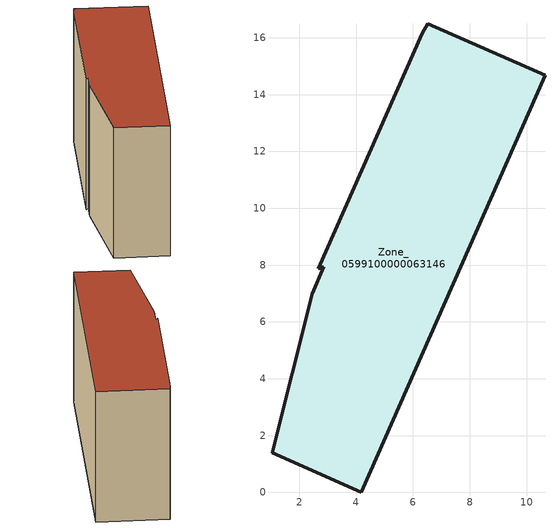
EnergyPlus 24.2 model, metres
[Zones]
Zone_0599100000063146
 floor ground (C_G): 2.66,7.87 6.33,16.16 6.52,16.5 10.65,14.69 4.18,0 1.04,1.39 2.45,6.99 2.86,7.95 z0
 wall outside (C_F): 6.33,16.16 2.66,7.87 2.86,7.95 2.45,6.99 1.04,1.39 4.18,0 10.65,14.69 6.52,16.5 6.33,16.16 z0:8.84
 roof outside (C_R): 10.65,14.69 6.52,16.5 6.33,16.16 2.66,7.87 2.86,7.95 2.45,6.99 1.04,1.39 4.18,0 z8.84
[BUILDING]
Pand.0599100000063146: North Axis=0; Terrain=City; Loads Convergence Tolerance Value=0.04; Temperature Convergence Tolerance Value=0.4; Solar Distribution=FullExterior; Maximum Number of Warmup Days=25; Minimum Number of Warmup Days=1
[Site:Location]
Rotterdam.The.Hague.AP_ZH_NLD Design_Conditions: Latitude=51.96; Longitude=4.45; Time Zone=1; Elevation=-4.5
[SITE:GROUNDTEMPERATURE:BUILDINGSURFACE]
18, 18, 18, 18, 18, 18, 18, 18, 18, 18, 18, 18
[MATERIAL] Thermal Absorptance=0.9; Solar Absorptance=0.7; Visible Absorptance=0.7
Name | Roughness | Thickness | Conductivity | Density | Specific Heat
G.TC.1946-1964 | MediumSmooth | 0.15 | 1 | 540 | 1210
F.TC.1946-1964 | Rough | 0.3 | 0.857143 | 1920 | 840
R.TC.1946-1964 | MediumRough | 0.2 | 0.235294 | 1500 | 1000
[CONSTRUCTION]
C_G: G.TC.1946-1964
C_F: F.TC.1946-1964
C_R: R.TC.1946-1964
[ZONE]
Zone_0599100000063146: Type=1; Multiplier=1; Ceiling Height=Autocalculate; Volume=Autocalculate; Floor Area=autocalculate; Part of Total Floor Area=Yes
[ZONEINFILTRATION:DESIGNFLOWRATE]
Infil_Zone_0599100000063146: Zone or ZoneList or Space or SpaceList=Zone_0599100000063146; Schedule=AlwaysOn; Design Flow Rate Calculation Method=Flow/Area; Flow Rate per Floor Area=0.003; Constant Term Coefficient=1; Temperature Term Coefficient=0; Velocity Term Coefficient=0; Velocity Squared Term Coefficient=0
[HVACTEMPLATE:ZONE:IDEALLOADSAIRSYSTEM]
Zone_0599100000063146: Maximum Heating Supply Air Temperature=50; Minimum Cooling Supply Air Temperature=13; Maximum Heating Supply Air Humidity Ratio=0.0156; Minimum Cooling Supply Air Humidity Ratio=0.0077; Heating Limit=NoLimit; Cooling Limit=NoLimit; Dehumidification Control Type=ConstantSensibleHeatRatio; Cooling Sensible Heat Ratio=0.7; Dehumidification Setpoint=60; Humidification Control Type=None; Humidification Setpoint=30; Outdoor Air Method=None; Outdoor Air Flow Rate per Person=0.00944; Outdoor Air Flow Rate per Zone Floor Area=0; Outdoor Air Flow Rate per Zone=0; Demand Controlled Ventilation Type=None; Outdoor Air Economizer Type=NoEconomizer; Heat Recovery Type=None; Sensible Heat Recovery Effectiveness=0.7; Latent Heat Recovery Effectiveness=0.65
[ZONECONTROL:THERMOSTAT]
ThermostatControl_Zone_0599100000063146: Zone or ZoneList=Zone_0599100000063146; Control Type Schedule=DualSetpointControlType; Control 1=Thermostat_Zone_0599100000063146; Temperature Difference Between Cutout And Setpoint=0
[THERMOSTATSETPOINT:DUALSETPOINT]
Thermostat_Zone_0599100000063146: Heating Setpoint Temperature Schedule=HeatingSetpoint_Zone_0599100000063146; Cooling Setpoint Temperature Schedule=CoolingSetpoint_Zone_0599100000063146
[SCHEDULE:COMPACT]
HeatingSetpoint_Zone_0599100000063146: Through: 12/31, For: AllDays, Until: 24:00, 21
CoolingSetpoint_Zone_0599100000063146: Through: 12/31, For: AllDays, Until: 24:00, 24
DualSetpointControlType: Through: 12/31, For: AllDays, Until: 24:00, 4
AlwaysOn: Through: 12/31, For: AllDays, Until: 24:00, 1
